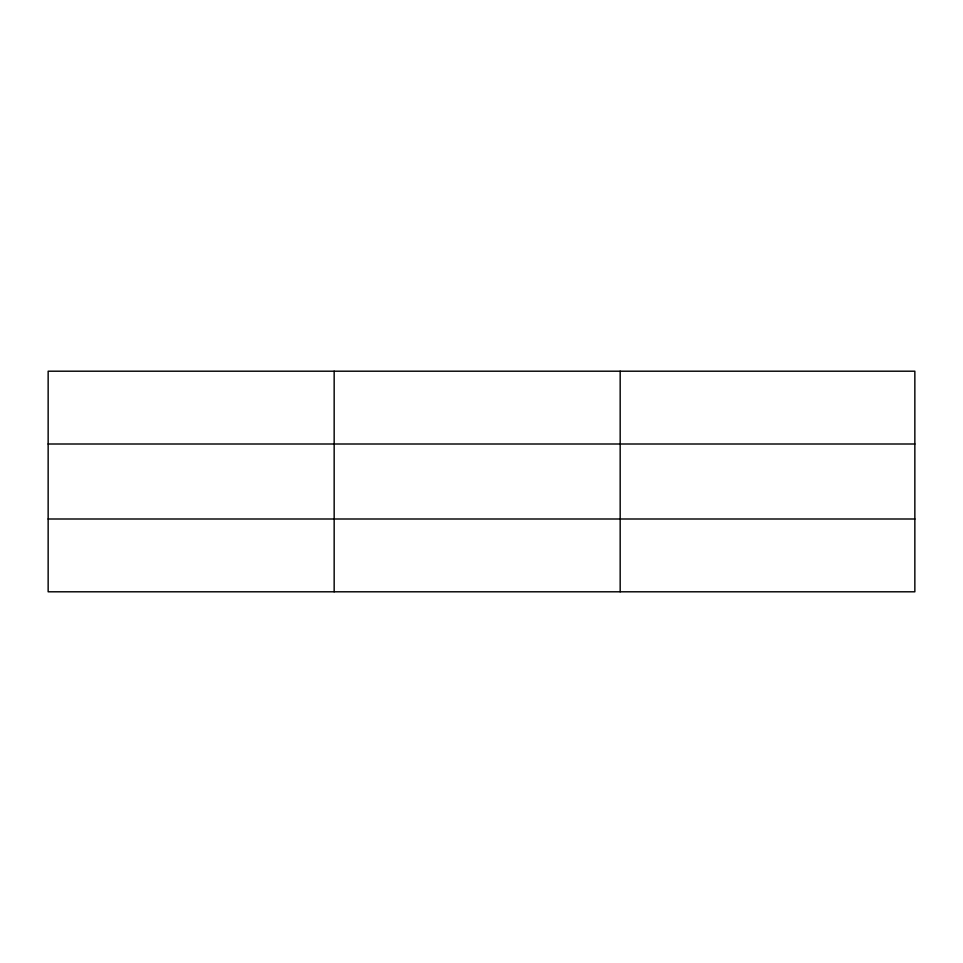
<?xml version="1.0" encoding="UTF-8"?>
<svg xmlns="http://www.w3.org/2000/svg" width="963" height="963" viewBox="0 0 963 963"><rect width="100%" height="100%" fill="white"/><g stroke="black" fill="none" stroke-linecap="round" stroke-linejoin="round"><path stroke-width="1.44" d="M334.161 371.2L334.161 591.8M620.172 371.2L620.172 591.8M914.85 518.997L914.85 591.8L48.15 591.8L48.15 371.2L914.85 371.2L914.85 518.997L48.15 518.997M48.15 444.003L914.85 444.003"/></g></svg>
